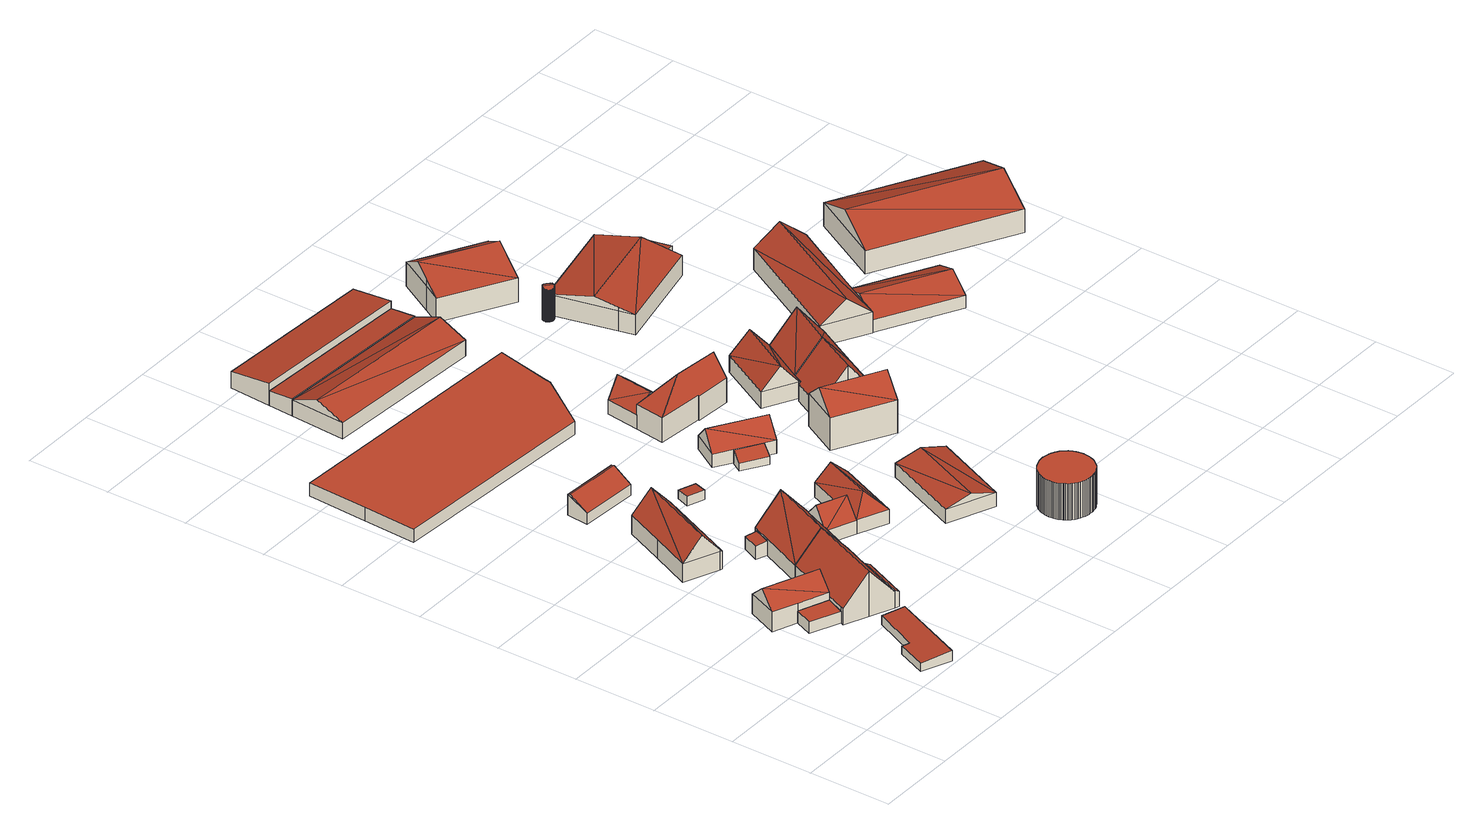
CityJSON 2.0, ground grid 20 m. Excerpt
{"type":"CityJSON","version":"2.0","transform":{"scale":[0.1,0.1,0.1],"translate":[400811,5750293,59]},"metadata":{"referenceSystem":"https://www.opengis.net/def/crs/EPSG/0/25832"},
"CityObjects":{
"building1":{"type":"Building","attributes":{"Gemeindeschluessel":"05515000","Geometrietyp2DReferenz":"3000","function":"31001_2700","roofType":"2100","measuredHeight":2.6},"geometry":[{"type":"Solid","lod":"2","boundaries":[[[[0,1,2,3]],[[4,5,1,0]],[[6,7,5,4]],[[8,9,7,6]],[[10,11,9,8]],[[3,2,11,10]],[[8,6,4,0,3,10]],[[1,5,7,9,11,2]]]],"semantics":{"surfaces":[{"type":"WallSurface"},{"type":"RoofSurface"},{"type":"GroundSurface"}],"values":[[0,0,0,0,0,0,1,2]]}}]},
"building2":{"type":"Building","attributes":{"Gemeindeschluessel":"05515000","Geometrietyp2DReferenz":"3000","function":"31001_1000"},"address":[{"country":"Germany","locality":"Münster","thoroughfareNumber":"111","thoroughfareName":"Am Kattwinkel"}],"children":["building2-1","building2-2","building2-3","building2-4"]},
"building2-1":{"type":"BuildingPart","attributes":{"roofType":"2100","measuredHeight":4.43},"parents":["building2"],"geometry":[{"type":"Solid","lod":"2","boundaries":[[[[12,13,14,15,16]],[[17,18,13,12]],[[19,20,21,18,17]],[[17,12,16,19]],[[13,18,21,14]],[[20,19,16,15]],[[14,21,20,15]]]],"semantics":{"surfaces":[{"type":"WallSurface"},{"type":"RoofSurface"},{"type":"GroundSurface"},{"type":"ClosureSurface"}],"values":[[0,0,0,1,2,0,3]]}}]},
"building2-2":{"type":"BuildingPart","attributes":{"roofType":"2100","measuredHeight":3.04},"parents":["building2"],"geometry":[{"type":"Solid","lod":"2","boundaries":[[[[22,23,24,25]],[[25,24,26,27]],[[28,22,25,27]],[[23,29,26,24]],[[23,22,28,29]],[[26,29,28,27]]]],"semantics":{"surfaces":[{"type":"WallSurface"},{"type":"RoofSurface"},{"type":"GroundSurface"},{"type":"ClosureSurface"}],"values":[[0,0,1,2,3,3]]}}]},
"building2-3":{"type":"BuildingPart","attributes":{"roofType":"3100","measuredHeight":11.22},"parents":["building2"],"geometry":[{"type":"Solid","lod":"2","boundaries":[[[[30,31,32,33]],[[34,35,31,30]],[[36,37,35,34]],[[38,39,37,36]],[[15,14,39,38]],[[40,41,21,20]],[[42,43,41,40]],[[44,27,26,43,42]],[[20,15,38,36,40]],[[34,30,33,45,44,42,40,36]],[[32,31,35,37,39,14,21,41,43,26,29]],[[32,29,28,45,33]],[[14,15,20,21]],[[28,27,44,45]],[[29,26,27,28]]]],"semantics":{"surfaces":[{"type":"WallSurface"},{"type":"RoofSurface"},{"type":"GroundSurface"},{"type":"ClosureSurface"}],"values":[[0,0,0,0,0,0,0,0,1,1,2,3,3,0,3]]}}]},
"building2-4":{"type":"BuildingPart","attributes":{"roofType":"3100","measuredHeight":8.63},"parents":["building2"],"geometry":[{"type":"Solid","lod":"2","boundaries":[[[[46,33,32,31,47]],[[48,49,23,22,50]],[[51,52,49,48]],[[47,31,52,51]],[[46,47,51,53]],[[54,53,51]],[[53,54,55]],[[54,48,50,55]],[[53,55,46]],[[51,48,54]],[[32,29,23,49,52,31]],[[33,46,55,45]],[[28,29,32,33,45]],[[28,45,55,50,22]],[[23,29,28,22]]]],"semantics":{"surfaces":[{"type":"WallSurface"},{"type":"RoofSurface"},{"type":"GroundSurface"},{"type":"ClosureSurface"}],"values":[[0,0,0,0,1,1,1,1,0,0,2,0,3,0,3]]}}]},
"building3":{"type":"Building","attributes":{"Gemeindeschluessel":"05515000","Geometrietyp2DReferenz":"3000","function":"31001_2700","roofType":"3100","measuredHeight":9.95},"geometry":[{"type":"Solid","lod":"2","boundaries":[[[[56,57,58,59]],[[60,61,57,56]],[[62,63,61,60]],[[64,65,63,62]],[[66,67,65,64]],[[59,58,67,66]],[[68,56,59,66]],[[69,68,66]],[[68,69,60]],[[70,62,60,69]],[[70,64,62]],[[70,69,66,64]],[[68,60,56]],[[57,61,63,65,67,58]]]],"semantics":{"surfaces":[{"type":"WallSurface"},{"type":"RoofSurface"},{"type":"GroundSurface"}],"values":[[0,0,0,0,0,0,1,1,1,1,0,0,0,2]]}}]},
"building4":{"type":"Building","attributes":{"Gemeindeschluessel":"05515000","Geometrietyp2DReferenz":"3000","function":"51009_1610","roofType":"3100","measuredHeight":5.45},"geometry":[{"type":"Solid","lod":"2","boundaries":[[[[71,72,73,74]],[[75,76,72,71]],[[77,78,76,75]],[[74,73,78,77]],[[71,79,75]],[[77,80,74]],[[74,80,79,71]],[[75,79,80,77]],[[72,76,78,73]]]],"semantics":{"surfaces":[{"type":"WallSurface"},{"type":"RoofSurface"},{"type":"GroundSurface"}],"values":[[0,0,0,0,0,0,1,1,2]]}}]},
"building5":{"type":"Building","attributes":{"Gemeindeschluessel":"05515000","Geometrietyp2DReferenz":"3000","function":"31001_2700"},"children":["building5-1","building5-2","building5-3","building5-4"]},
"building5-1":{"type":"BuildingPart","attributes":{"roofType":"3100","measuredHeight":7.71},"parents":["building5"],"geometry":[{"type":"Solid","lod":"2","boundaries":[[[[81,82,83,84]],[[85,86,87,88]],[[89,90,91,81]],[[81,84,92,89]],[[90,89,93,85]],[[85,88,94,90]],[[82,87,86,83]],[[82,81,88,87]],[[86,85,84,83]],[[90,94,91]],[[91,94,88,81]],[[92,93,89]],[[92,84,85,93]]]],"semantics":{"surfaces":[{"type":"WallSurface"},{"type":"RoofSurface"},{"type":"GroundSurface"},{"type":"ClosureSurface"}],"values":[[0,0,1,1,1,1,2,3,3,0,3,0,3]]}}]},
"building5-2":{"type":"BuildingPart","attributes":{"roofType":"2100","measuredHeight":3.59},"parents":["building5"],"geometry":[{"type":"Solid","lod":"2","boundaries":[[[[95,96,97,98]],[[99,100,96,95]],[[101,102,100,99]],[[99,95,98,101]],[[96,100,102,97]],[[102,101,98,97]]]],"semantics":{"surfaces":[{"type":"WallSurface"},{"type":"RoofSurface"},{"type":"GroundSurface"},{"type":"ClosureSurface"}],"values":[[0,0,0,1,2,3]]}}]},
"building5-3":{"type":"BuildingPart","attributes":{"roofType":"5000","measuredHeight":7.25},"parents":["building5"],"geometry":[{"type":"Solid","lod":"2","boundaries":[[[[103,88,87,104,105]],[[106,107,82,81,108]],[[109,110,107,106]],[[105,104,110,109]],[[105,111,103]],[[105,109,112]],[[112,111,105]],[[111,112,106]],[[106,108,91,94,103,111]],[[112,109,106]],[[87,82,107,110,104]],[[91,108,81]],[[103,94,88]],[[82,87,88,81]],[[88,94,91,81]]]],"semantics":{"surfaces":[{"type":"WallSurface"},{"type":"RoofSurface"},{"type":"GroundSurface"},{"type":"ClosureSurface"}],"values":[[0,0,0,0,1,1,1,1,1,0,2,0,0,3,3]]}}]},
"building5-4":{"type":"BuildingPart","attributes":{"roofType":"3100","measuredHeight":11.37},"parents":["building5"],"geometry":[{"type":"Solid","lod":"2","boundaries":[[[[113,114,102,101,115]],[[116,84,83,114,113]],[[117,118,86,85,119]],[[120,121,118,117]],[[122,123,121,120]],[[124,98,97,123,122]],[[125,113,115,124,122]],[[122,36,125]],[[116,125,36]],[[36,120,117,119,93,92,116]],[[125,116,113]],[[36,122,120]],[[102,114,83,86,118,121,123,97]],[[98,124,115,101]],[[102,97,98,101]],[[93,119,85]],[[116,92,84]],[[86,83,84,85]],[[84,92,93,85]]]],"semantics":{"surfaces":[{"type":"WallSurface"},{"type":"RoofSurface"},{"type":"GroundSurface"},{"type":"ClosureSurface"}],"values":[[0,0,0,0,0,0,1,1,1,1,0,0,2,0,3,0,0,3,3]]}}]},
"building6":{"type":"Building","attributes":{"Gemeindeschluessel":"05515000","Geometrietyp2DReferenz":"3000","function":"51003_1201","roofType":"1000","measuredHeight":3.37},"geometry":[{"type":"Solid","lod":"2","boundaries":[[[[126,127,128,129]],[[130,131,127,126]],[[132,133,131,130]],[[134,135,133,132]],[[136,137,135,134]],[[138,139,137,136]],[[129,128,139,138]],[[136,134,132,130,126,129,138]],[[127,131,133,135,137,139,128]]]],"semantics":{"surfaces":[{"type":"WallSurface"},{"type":"RoofSurface"},{"type":"GroundSurface"}],"values":[[0,0,0,0,0,0,0,1,2]]}}]},
"building7":{"type":"Building","attributes":{"Gemeindeschluessel":"05515000","Geometrietyp2DReferenz":"3000","function":"51009_1610","roofType":"2100","measuredHeight":2.35},"geometry":[{"type":"Solid","lod":"2","boundaries":[[[[140,141,142,143]],[[144,145,141,140]],[[146,147,145,144]],[[143,142,147,146]],[[144,140,143,146]],[[141,145,147,142]]]],"semantics":{"surfaces":[{"type":"WallSurface"},{"type":"RoofSurface"},{"type":"GroundSurface"}],"values":[[0,0,0,0,1,2]]}}]},
"building8":{"type":"Building","attributes":{"Gemeindeschluessel":"05515000","Geometrietyp2DReferenz":"3000","function":"31001_2700","roofType":"2100","measuredHeight":3.38},"geometry":[{"type":"Solid","lod":"2","boundaries":[[[[148,149,150,151]],[[152,153,149,148]],[[154,155,153,152]],[[151,150,155,154]],[[152,148,151,154]],[[149,153,155,150]]]],"semantics":{"surfaces":[{"type":"WallSurface"},{"type":"RoofSurface"},{"type":"GroundSurface"}],"values":[[0,0,0,0,1,2]]}}]},
"building9":{"type":"Building","attributes":{"Gemeindeschluessel":"05515000","Geometrietyp2DReferenz":"3000","function":"31001_2700","roofType":"3100","measuredHeight":6.89},"geometry":[{"type":"Solid","lod":"2","boundaries":[[[[156,157,158,159]],[[160,161,157,156]],[[162,163,161,160]],[[159,158,163,162]],[[156,164,160]],[[162,165,159]],[[164,156,159]],[[159,165,164]],[[160,164,165]],[[165,162,160]],[[157,161,163,158]]]],"semantics":{"surfaces":[{"type":"WallSurface"},{"type":"RoofSurface"},{"type":"GroundSurface"}],"values":[[0,0,0,0,0,0,1,1,1,1,2]]}}]},
"building10":{"type":"Building","attributes":{"Gemeindeschluessel":"05515000","Geometrietyp2DReferenz":"3000","function":"31001_2700","roofType":"3100","measuredHeight":7.34},"geometry":[{"type":"Solid","lod":"2","boundaries":[[[[166,167,168,169]],[[151,170,167,166]],[[154,171,170,151]],[[172,173,171,154]],[[174,175,173,172]],[[169,168,175,174]],[[176,169,174]],[[174,177,176]],[[166,176,177]],[[177,172,154,151,166]],[[176,166,169]],[[174,172,177]],[[167,170,171,173,175,168]]]],"semantics":{"surfaces":[{"type":"WallSurface"},{"type":"RoofSurface"},{"type":"GroundSurface"}],"values":[[0,0,0,0,0,0,1,1,1,1,0,0,2]]}}]},
"building11":{"type":"Building","attributes":{"Gemeindeschluessel":"05515000","Geometrietyp2DReferenz":"3000","function":"31001_2700","roofType":"3100","measuredHeight":5.36},"geometry":[{"type":"Solid","lod":"2","boundaries":[[[[178,179,180,181]],[[182,183,179,178]],[[184,185,183,182]],[[181,180,185,184]],[[178,186,182]],[[184,187,181]],[[187,186,178]],[[178,181,187]],[[184,182,186]],[[186,187,184]],[[179,183,185,180]]]],"semantics":{"surfaces":[{"type":"WallSurface"},{"type":"RoofSurface"},{"type":"GroundSurface"}],"values":[[0,0,0,0,0,0,1,1,1,1,2]]}}]},
"building12":{"type":"Building","attributes":{"Gemeindeschluessel":"05515000","Geometrietyp2DReferenz":"3000","function":"51009_1610","roofType":"2100","measuredHeight":4.25},"geometry":[{"type":"Solid","lod":"2","boundaries":[[[[188,189,158,190]],[[191,192,189,188]],[[193,157,192,191]],[[190,158,157,193]],[[191,188,190,193]],[[189,192,157,158]]]],"semantics":{"surfaces":[{"type":"WallSurface"},{"type":"RoofSurface"},{"type":"GroundSurface"}],"values":[[0,0,0,0,1,2]]}}]},
"building13":{"type":"Building","attributes":{"Gemeindeschluessel":"05515000","Geometrietyp2DReferenz":"3000","function":"31001_2700","roofType":"2100","measuredHeight":5.45},"geometry":[{"type":"Solid","lod":"2","boundaries":[[[[194,195,189,196]],[[197,198,195,194]],[[199,192,198,197]],[[196,189,192,199]],[[197,194,196,199]],[[195,198,192,189]]]],"semantics":{"surfaces":[{"type":"WallSurface"},{"type":"RoofSurface"},{"type":"GroundSurface"}],"values":[[0,0,0,0,1,2]]}}]},
"building14":{"type":"Building","attributes":{"Gemeindeschluessel":"05515000","Geometrietyp2DReferenz":"3000","function":"51003_1201","roofType":"1000","measuredHeight":9},"geometry":[{"type":"Solid","lod":"2","boundaries":[[[[200,201,202,203]],[[204,205,201,200]],[[206,207,205,204]],[[208,209,207,206]],[[210,211,209,208]],[[212,213,211,210]],[[214,215,213,212]],[[216,217,215,214]],[[218,219,217,216]],[[220,221,219,218]],[[222,223,221,220]],[[224,225,223,222]],[[226,227,225,224]],[[228,229,227,226]],[[230,231,229,228]],[[232,233,231,230]],[[234,235,233,232]],[[236,237,235,234]],[[238,239,237,236]],[[240,241,239,238]],[[242,243,241,240]],[[244,245,243,242]],[[246,247,245,244]],[[248,249,247,246]],[[250,251,249,248]],[[252,253,251,250]],[[254,255,253,252]],[[256,257,255,254]],[[258,259,257,256]],[[260,261,259,258]],[[262,263,261,260]],[[264,265,263,262]],[[266,267,265,264]],[[268,269,267,266]],[[270,271,269,268]],[[272,273,271,270]],[[274,275,273,272]],[[276,277,275,274]],[[278,279,277,276]],[[280,281,279,278]],[[282,283,281,280]],[[284,285,283,282]],[[286,287,285,284]],[[288,289,287,286]],[[290,291,289,288]],[[292,293,291,290]],[[294,295,293,292]],[[296,297,295,294]],[[298,299,297,296]],[[300,301,299,298]],[[302,303,301,300]],[[304,305,303,302]],[[306,307,305,304]],[[308,309,307,306]],[[310,311,309,308]],[[312,313,311,310]],[[314,315,313,312]],[[316,317,315,314]],[[318,319,317,316]],[[320,321,319,318]],[[322,323,321,320]],[[324,325,323,322]],[[326,327,325,324]],[[328,329,327,326]],[[330,331,329,328]],[[332,333,331,330]],[[334,335,333,332]],[[336,337,335,334]],[[338,339,337,336]],[[340,341,339,338]],[[342,343,341,340]],[[344,345,343,342]],[[346,347,345,344]],[[348,349,347,346]],[[350,351,349,348]],[[352,353,351,350]],[[354,355,353,352]],[[356,357,355,354]],[[358,359,357,356]],[[203,202,359,358]],[[356,354,352,350,348,346,344,342,340,338,336,334,332,330,328,326,324,322,320,318,316,314,312,310,308,306,304,302,300,298,296,294,292,290,288,286,284,282,280,278,276,274,272,270,268,266,264,262,260,258,256,254,252,250,248,246,244,242,240,238,236,234,232,230,228,226,224,222,220,218,216,214,212,210,208,206,204,200,203,358]],[[201,205,207,209,211,213,215,217,219,221,223,225,227,229,231,233,235,237,239,241,243,245,247,249,251,253,255,257,259,261,263,265,267,269,271,273,275,277,279,281,283,285,287,289,291,293,295,297,299,301,303,305,307,309,311,313,315,317,319,321,323,325,327,329,331,333,335,337,339,341,343,345,347,349,351,353,355,357,359,202]]]],"semantics":{"surfaces":[{"type":"WallSurface"},{"type":"RoofSurface"},{"type":"GroundSurface"}],"values":[[0,0,0,0,0,0,0,0,0,0,0,0,0,0,0,0,0,0,0,0,0,0,0,0,0,0,0,0,0,0,0,0,0,0,0,0,0,0,0,0,0,0,0,0,0,0,0,0,0,0,0,0,0,0,0,0,0,0,0,0,0,0,0,0,0,0,0,0,0,0,0,0,0,0,0,0,0,0,0,0,1,2]]}}]},
"building15":{"type":"Building","attributes":{"Gemeindeschluessel":"05515000","Geometrietyp2DReferenz":"3000","function":"31001_2700"},"children":["building15-1","building15-2"]},
"building15-1":{"type":"BuildingPart","attributes":{"roofType":"3100","measuredHeight":7.21},"parents":["building15"],"geometry":[{"type":"Solid","lod":"2","boundaries":[[[[360,361,362,363]],[[364,365,361,360]],[[366,367,365,364]],[[360,368,364]],[[369,368,360]],[[360,363,370,369]],[[366,364,368]],[[368,369,371,366]],[[361,365,367,362]],[[367,366,363,362]],[[370,371,369]],[[370,363,366,371]]]],"semantics":{"surfaces":[{"type":"WallSurface"},{"type":"RoofSurface"},{"type":"GroundSurface"},{"type":"ClosureSurface"}],"values":[[0,0,0,0,1,1,1,1,2,3,0,3]]}}]},
"building15-2":{"type":"BuildingPart","attributes":{"roofType":"5000","measuredHeight":11.03},"parents":["building15"],"geometry":[{"type":"Solid","lod":"2","boundaries":[[[[372,373,374,375]],[[376,377,373,372]],[[378,379,377,376]],[[380,381,379,378]],[[382,363,362,381,380]],[[383,384,367,366,385]],[[375,374,384,383]],[[380,386,382]],[[378,376,372,375,386,380]],[[383,385,371,370,382,386,375]],[[373,377,379,381,362,367,384,374]],[[371,385,366]],[[382,370,363]],[[367,362,363,366]],[[363,370,371,366]]]],"semantics":{"surfaces":[{"type":"WallSurface"},{"type":"RoofSurface"},{"type":"GroundSurface"},{"type":"ClosureSurface"}],"values":[[0,0,0,0,0,0,0,1,1,1,2,0,0,3,3]]}}]},
"building16":{"type":"Building","attributes":{"Gemeindeschluessel":"05515000","Geometrietyp2DReferenz":"3000","function":"31001_1000"},"address":[{"country":"Germany","locality":"Münster","thoroughfareNumber":"133","thoroughfareName":"Am Kattwinkel"}],"children":["building16-1","building16-2"]},
"building16-1":{"type":"BuildingPart","attributes":{"roofType":"3100","measuredHeight":12.41},"parents":["building16"],"geometry":[{"type":"Solid","lod":"2","boundaries":[[[[387,388,389,390]],[[391,392,388,387]],[[393,394,392,391]],[[395,396,394,393]],[[397,398,399,400]],[[390,389,398,397]],[[401,395,393,391,402]],[[387,390,397,400,403,402,391]],[[388,392,394,396,404,399,398,389]],[[401,402,405]],[[396,395,401,405,404]],[[405,402,403]],[[405,403,400,399,404]]]],"semantics":{"surfaces":[{"type":"WallSurface"},{"type":"RoofSurface"},{"type":"GroundSurface"},{"type":"ClosureSurface"}],"values":[[0,0,0,0,0,0,1,1,2,0,3,0,3]]}}]},
"building16-2":{"type":"BuildingPart","attributes":{"roofType":"3100","measuredHeight":12.71},"parents":["building16"],"geometry":[{"type":"Solid","lod":"2","boundaries":[[[[406,407,408,409]],[[410,399,407,406]],[[400,399,410]],[[411,412,396,395,413]],[[409,408,412,411]],[[414,415,411]],[[409,411,415]],[[401,405,403,410,406,414,413]],[[415,414,406]],[[414,411,413]],[[415,406,409]],[[407,399,404,396,412,408]],[[410,403,400]],[[401,413,395]],[[404,405,401,395,396]],[[399,400,403,405,404]]]],"semantics":{"surfaces":[{"type":"WallSurface"},{"type":"RoofSurface"},{"type":"GroundSurface"},{"type":"ClosureSurface"}],"values":[[0,0,0,0,0,1,1,1,1,0,0,2,0,0,3,3]]}}]},
"building17":{"type":"Building","attributes":{"Gemeindeschluessel":"05515000","Geometrietyp2DReferenz":"3000","function":"31001_2700","roofType":"5000","measuredHeight":9.24},"geometry":[{"type":"Solid","lod":"2","boundaries":[[[[416,417,418,419]],[[387,420,417,416]],[[421,422,420,387]],[[423,424,422,421]],[[425,426,424,423]],[[419,418,426,425]],[[427,428,416]],[[428,429,421,387,416]],[[419,428,427]],[[419,425,428]],[[429,428,425,423]],[[429,423,421]],[[427,416,419]],[[417,420,422,424,426,418]]]],"semantics":{"surfaces":[{"type":"WallSurface"},{"type":"RoofSurface"},{"type":"GroundSurface"}],"values":[[0,0,0,0,0,0,1,1,1,1,0,0,0,2]]}}]},
"building18":{"type":"Building","attributes":{"Gemeindeschluessel":"05515000","Geometrietyp2DReferenz":"3000","function":"51003_1201","roofType":"5000","measuredHeight":8.3},"geometry":[{"type":"Solid","lod":"2","boundaries":[[[[430,431,432,433]],[[434,435,431,430]],[[436,437,435,434]],[[438,439,437,436]],[[440,441,439,438]],[[442,443,441,440]],[[444,445,443,442]],[[446,447,445,444]],[[448,449,447,446]],[[450,451,449,448]],[[452,453,451,450]],[[454,455,453,452]],[[456,457,455,454]],[[458,459,457,456]],[[460,461,459,458]],[[462,463,461,460]],[[464,465,463,462]],[[466,467,465,464]],[[468,469,467,466]],[[470,471,469,468]],[[472,473,471,470]],[[474,475,473,472]],[[476,477,475,474]],[[478,479,477,476]],[[480,481,479,478]],[[482,483,481,480]],[[484,485,483,482]],[[486,487,485,484]],[[488,489,487,486]],[[490,491,489,488]],[[492,493,491,490]],[[494,495,493,492]],[[496,497,495,494]],[[498,499,497,496]],[[500,501,499,498]],[[502,503,501,500]],[[504,505,503,502]],[[506,507,505,504]],[[508,509,507,506]],[[510,511,509,508]],[[512,513,511,510]],[[514,515,513,512]],[[516,517,515,514]],[[518,519,517,516]],[[433,432,519,518]],[[512,510,508,506,504,502,500,498,496,494,492,490,488,486,484,482,480,478,476,474,472,470,468,514]],[[466,464,462,460,458,456,454,452,450,448,446,444,442,440,438,436,434,430,433,518,516,514,468]],[[431,435,437,439,441,443,445,447,449,451,453,455,457,459,461,463,465,467,469,471,473,475,477,479,481,483,485,487,489,491,493,495,497,499,501,503,505,507,509,511,513,515,517,519,432]]]],"semantics":{"surfaces":[{"type":"WallSurface"},{"type":"RoofSurface"},{"type":"GroundSurface"}],"values":[[0,0,0,0,0,0,0,0,0,0,0,0,0,0,0,0,0,0,0,0,0,0,0,0,0,0,0,0,0,0,0,0,0,0,0,0,0,0,0,0,0,0,0,0,0,1,1,2]]}}]},
"building19":{"type":"Building","attributes":{"Gemeindeschluessel":"05515000","Geometrietyp2DReferenz":"3000","function":"31001_2700","roofType":"3100","measuredHeight":12.01},"geometry":[{"type":"Solid","lod":"2","boundaries":[[[[520,521,522,523]],[[524,525,521,520]],[[393,526,525,524]],[[523,522,526,393]],[[520,527,524]],[[393,391,523]],[[527,520,523]],[[523,391,527]],[[524,527,391]],[[391,393,524]],[[521,525,526,522]]]],"semantics":{"surfaces":[{"type":"WallSurface"},{"type":"RoofSurface"},{"type":"GroundSurface"}],"values":[[0,0,0,0,0,0,1,1,1,1,2]]}}]},
"building20":{"type":"Building","attributes":{"Gemeindeschluessel":"05515000","Geometrietyp2DReferenz":"3000","function":"31001_2700","roofType":"3100","measuredHeight":9.51},"geometry":[{"type":"Solid","lod":"2","boundaries":[[[[528,529,530,531]],[[532,533,529,528]],[[534,535,533,532]],[[536,537,535,534]],[[538,539,537,536]],[[531,530,539,538]],[[531,538,540]],[[541,542,540,538]],[[543,542,541,544,532]],[[545,534,532,544]],[[545,536,534]],[[545,544,541,538,536]],[[543,532,528]],[[540,542,543,528,531]],[[529,533,535,537,539,530]]]],"semantics":{"surfaces":[{"type":"WallSurface"},{"type":"RoofSurface"},{"type":"GroundSurface"}],"values":[[0,0,0,0,0,0,1,1,1,1,0,0,0,0,2]]}}]},
"building21":{"type":"Building","attributes":{"Gemeindeschluessel":"05515000","Geometrietyp2DReferenz":"3000","function":"31001_2700","roofType":"3100","measuredHeight":7.04},"geometry":[{"type":"Solid","lod":"2","boundaries":[[[[546,547,548,549]],[[550,551,547,546]],[[552,553,551,550]],[[554,555,553,552]],[[556,557,555,554]],[[558,559,557,556]],[[560,561,559,558]],[[549,548,561,560]],[[562,563,564,549]],[[549,560,562]],[[556,554,565,566,563]],[[563,562,567,556]],[[567,558,556]],[[567,562,560,558]],[[564,563,566,550,546]],[[566,565,552,550]],[[565,554,552]],[[564,546,549]],[[547,551,553,555,557,559,561,548]]]],"semantics":{"surfaces":[{"type":"WallSurface"},{"type":"RoofSurface"},{"type":"GroundSurface"}],"values":[[0,0,0,0,0,0,0,0,1,1,1,1,0,0,0,0,0,0,2]]}}]},
"building22":{"type":"Building","attributes":{"Gemeindeschluessel":"05515000","Geometrietyp2DReferenz":"3000","function":"31001_2700","roofType":"3100","measuredHeight":10.21},"geometry":[{"type":"Solid","lod":"2","boundaries":[[[[568,569,570,571]],[[572,573,569,568]],[[574,575,573,572]],[[576,577,575,574]],[[571,570,577,576]],[[578,571,579]],[[576,579,571]],[[574,572,568,578]],[[579,574,578]],[[578,568,571]],[[579,576,574]],[[569,573,575,577,570]]]],"semantics":{"surfaces":[{"type":"WallSurface"},{"type":"RoofSurface"},{"type":"GroundSurface"}],"values":[[0,0,0,0,0,1,1,1,1,0,0,2]]}}]},
"building23":{"type":"Building","attributes":{"Gemeindeschluessel":"05515000","Geometrietyp2DReferenz":"3000","function":"31001_2500","roofType":"1000","measuredHeight":2.5},"geometry":[{"type":"Solid","lod":"2","boundaries":[[[[580,581,582,583]],[[584,585,581,580]],[[586,587,585,584]],[[583,582,587,586]],[[584,580,583,586]],[[581,585,587,582]]]],"semantics":{"surfaces":[{"type":"WallSurface"},{"type":"RoofSurface"},{"type":"GroundSurface"}],"values":[[0,0,0,0,1,2]]}}]},
"building24":{"type":"Building","attributes":{"Gemeindeschluessel":"05515000","Geometrietyp2DReferenz":"3000","function":"31001_2700","roofType":"2100","measuredHeight":4.25},"geometry":[{"type":"Solid","lod":"2","boundaries":[[[[588,589,547,590]],[[591,592,589,588]],[[593,551,592,591]],[[590,547,551,593]],[[591,588,590,593]],[[589,592,551,547]]]],"semantics":{"surfaces":[{"type":"WallSurface"},{"type":"RoofSurface"},{"type":"GroundSurface"}],"values":[[0,0,0,0,1,2]]}}]},
"building25":{"type":"Building","attributes":{"Gemeindeschluessel":"05515000","Geometrietyp2DReferenz":"3000","function":"31001_2700","roofType":"3100","measuredHeight":6.06},"geometry":[{"type":"Solid","lod":"2","boundaries":[[[[594,595,596,597]],[[598,599,595,594]],[[600,601,599,598]],[[597,596,601,600]],[[594,602,598]],[[600,603,597]],[[602,594,597]],[[597,603,602]],[[598,602,603]],[[603,600,598]],[[595,599,601,596]]]],"semantics":{"surfaces":[{"type":"WallSurface"},{"type":"RoofSurface"},{"type":"GroundSurface"}],"values":[[0,0,0,0,0,0,1,1,1,1,2]]}}]},
"building26":{"type":"Building","attributes":{"Gemeindeschluessel":"05515000","Geometrietyp2DReferenz":"3000","function":"31001_2700","roofType":"3100","measuredHeight":9.97},"geometry":[{"type":"Solid","lod":"2","boundaries":[[[[604,605,606,607]],[[608,609,605,604]],[[610,611,609,608]],[[607,606,611,610]],[[604,612,608]],[[610,613,607]],[[607,613,612]],[[612,604,607]],[[613,610,608]],[[608,612,613]],[[605,609,611,606]]]],"semantics":{"surfaces":[{"type":"WallSurface"},{"type":"RoofSurface"},{"type":"GroundSurface"}],"values":[[0,0,0,0,0,0,1,1,1,1,2]]}}]}
},
"vertices":[
[273,108,28],[273,108,8],[243,38,8],[243,38,28],[291,100,29],[291,100,8],[339,207,30],[339,207,8],[390,185,34],[390,185,8],[313,8,34],[313,8,8],
[460,324,47],[460,324,9],[450,328,9],[450,328,49],[450,328,53],[413,216,47],[413,216,9],[404,220,53],[404,220,49],[404,220,9],
[240,350,39],[240,350,9],[222,308,9],[222,308,37],[293,278,9],[293,278,37],[311,321,39],[311,321,9],
[341,393,48],[341,393,9],[342,393,9],[342,393,49],[365,447,49],[365,447,9],[422,422,121],[422,422,9],[480,396,49],[480,396,9],[346,244,121],[346,244,9],[289,269,49],[289,269,9],[293,278,49],[311,321,49],
[342,393,58],[341,393,58],[182,374,58],[182,374,9],[240,350,58],[213,447,58],[213,447,9],[326,357,95],[197,410,95],[311,321,58],
[305,823,58],[305,823,12],[263,727,12],[263,727,58],[392,786,58],[392,786,12],[308,593,58],[308,593,12],[304,595,58],[304,595,12],[220,631,58],[220,631,12],[348,804,112],[264,612,112],[304,595,63],
[423,960,67],[423,960,15],[281,969,15],[281,969,67],[418,907,42],[418,907,15],[276,916,42],[276,916,15],[422,952,70],[280,962,70],
[613,519,41],[613,519,7],[545,548,7],[545,548,41],[515,478,41],[515,478,7],[584,449,7],[584,449,41],[530,513,84],[598,484,84],[612,519,42],[542,542,48],[517,485,48],[584,450,42],
[385,563,39],[385,563,7],[410,552,7],[410,552,43],[403,603,39],[403,603,7],[428,592,43],[428,592,7],
[584,449,42],[656,418,7],[656,418,42],[647,602,42],[647,602,7],[613,519,42],[721,571,42],[721,571,7],[634,468,80],[684,587,80],
[431,597,48],[431,597,7],[428,592,48],[545,548,48],[489,419,48],[489,419,7],[515,478,48],[480,396,48],[480,396,7],[365,447,48],[365,447,7],[410,552,48],[488,573,121],
[13,1294,51],[13,1294,18],[6,1165,18],[6,1165,51],[21,1442,51],[21,1442,18],[652,1407,51],[652,1407,18],[622,1273,51],[622,1273,18],[620,1260,51],[620,1260,18],[531,1132,51],[531,1132,18],
[468,821,35],[468,821,14],[456,790,14],[456,790,37],[508,806,35],[508,806,14],[497,775,37],[497,775,14],
[685,744,31],[685,744,12],[702,771,12],[702,771,46],[628,781,31],[628,781,12],[644,807,46],[644,807,12],
[644,1624,59],[644,1624,19],[242,1647,19],[242,1647,59],[636,1488,59],[636,1488,19],[234,1511,59],[234,1511,19],[640,1556,88],[238,1579,88],
[725,756,46],[725,756,13],[766,821,13],[766,821,46],[702,771,13],[644,807,13],[604,833,46],[604,833,13],[644,898,46],[644,898,13],[745,789,87],[624,865,87],
[804,509,43],[804,509,8],[724,322,8],[724,322,43],[917,461,43],[917,461,8],[837,274,43],[837,274,8],[860,485,61],[781,298,61],
[247,1709,55],[247,1709,19],[242,1647,61],[646,1686,55],[646,1686,19],[644,1624,61],
[253,1811,60],[253,1811,19],[247,1709,74],[653,1788,60],[653,1788,19],[646,1686,74],
[993,149,98],[993,149,8],[993,155,8],[993,155,98],[991,144,98],[991,144,8],[989,139,98],[989,139,8],[987,134,98],[987,134,8],[984,129,98],[984,129,8],[980,124,98],[980,124,8],[976,119,98],[976,119,8],[972,115,98],[972,115,8],[967,111,98],[967,111,8],[961,108,98],[961,108,8],[956,105,98],[956,105,8],[950,103,98],[950,103,8],[944,102,98],[944,102,8],[938,101,98],[938,101,8],[932,101,98],[932,101,8],[926,101,98],[926,101,8],[920,102,98],[920,102,8],[915,103,98],[915,103,8],[910,105,98],[910,105,8],[905,107,98],[905,107,8],[901,109,98],[901,109,8],[897,111,98],[897,111,8],[894,114,98],[894,114,8],[890,117,98],[890,117,8],[888,119,98],[888,119,8],[885,122,98],[885,122,8],[883,125,98],[883,125,8],[881,128,98],[881,128,8],[879,131,98],[879,131,8],[878,132,98],[878,132,8],[878,133,98],[878,133,8],[876,136,98],[876,136,8],[875,139,98],[875,139,8],[873,142,98],[873,142,8],[872,146,98],[872,146,8],[871,150,98],[871,150,8],[871,154,98],[871,154,8],[870,158,98],[870,158,8],[870,163,98],[870,163,8],[870,168,98],[870,168,8],[871,173,98],[871,173,8],[872,178,98],[872,178,8],[873,183,98],[873,183,8],[875,188,98],[875,188,8],[878,194,98],[878,194,8],[881,199,98],[881,199,8],[885,203,98],[885,203,8],[889,208,98],[889,208,8],[894,212,98],[894,212,8],[899,216,98],[899,216,8],[905,219,98],[905,219,8],[911,221,98],[911,221,8],[916,223,98],[916,223,8],[922,224,98],[922,224,8],[928,225,98],[928,225,8],[934,225,98],[934,225,8],[940,224,98],[940,224,8],[946,223,98],[946,223,8],[951,222,98],[951,222,8],[956,220,98],[956,220,8],[960,218,98],[960,218,8],[964,216,98],[964,216,8],[968,213,98],[968,213,8],[972,211,98],[972,211,8],[975,208,98],[975,208,8],[977,205,98],[977,205,8],[980,202,98],[980,202,8],[982,199,98],[982,199,8],[984,197,98],[984,197,8],[986,194,98],[986,194,8],[987,191,98],[987,191,8],[989,188,98],[989,188,8],[990,185,98],[990,185,8],[991,181,98],[991,181,8],[992,177,98],[992,177,8],[993,173,98],[993,173,8],[994,169,98],[994,169,8],[994,164,98],[994,164,8],[994,160,98],[994,160,8],
[636,1123,51],[636,1123,16],[625,1042,16],[625,1042,51],[723,1140,51],[723,1140,16],[711,1033,51],[711,1033,16],[680,1131,88],[668,1037,88],[655,1039,77],[680,1036,77],
[815,949,77],[815,949,16],[819,985,16],[819,985,126],[728,956,75],[728,956,16],[728,958,77],[728,958,16],[615,969,77],[615,969,16],[625,1042,77],[823,1022,77],[823,1022,16],[711,1033,77],[708,997,126],
[931,858,57],[931,858,10],[919,835,10],[919,835,56],[987,828,134],[987,828,10],[1043,798,56],[1043,798,10],[989,691,54],[989,691,10],[916,837,52],[916,837,10],[871,754,10],[871,754,51],[962,705,91],[931,722,134],[900,739,91],[931,722,10],[931,722,91],
[851,765,91],[851,765,10],[803,675,10],[803,675,91],[871,754,91],[939,601,91],[939,601,10],[989,691,91],[964,646,137],[827,720,137],
[992,968,57],[992,968,16],[912,1012,16],[912,1012,57],[931,858,16],[919,835,57],[919,835,16],[916,837,57],[916,837,16],[840,878,57],[840,878,16],[953,990,108],[880,857,108],[916,837,60],
[858,1421,100],[858,1421,18],[859,1421,18],[859,1421,100],[856,1420,99],[856,1420,18],[854,1419,99],[854,1419,18],[852,1419,98],[852,1419,18],[851,1419,98],[851,1419,18],[848,1420,97],[848,1420,18],[846,1420,97],[846,1420,18],[844,1422,97],[844,1422,18],[842,1423,97],[842,1423,18],[841,1425,97],[841,1425,18],[840,1426,97],[840,1426,18],[840,1428,98],[840,1428,18],[839,1429,98],[839,1429,18],[839,1431,98],[839,1431,18],[839,1433,98],[839,1433,18],[839,1435,99],[839,1435,18],[840,1437,100],[840,1437,18],[841,1439,100],[841,1439,18],[842,1441,101],[842,1441,18],[843,1441,101],[843,1441,18],[843,1442,101],[843,1442,18],[845,1443,100],[845,1443,18],[847,1444,99],[847,1444,18],[849,1445,99],[849,1445,18],[851,1445,98],[851,1445,18],[852,1445,98],[852,1445,18],[854,1445,98],[854,1445,18],[855,1444,97],[855,1444,18],[857,1444,97],[857,1444,18],[859,1443,97],[859,1443,18],[861,1441,97],[861,1441,18],[862,1439,97],[862,1439,18],[863,1438,97],[863,1438,18],[864,1436,98],[864,1436,18],[864,1435,98],[864,1435,18],[865,1433,98],[865,1433,18],[865,1432,99],[865,1432,18],[864,1430,99],[864,1430,18],[864,1428,99],[864,1428,18],[863,1427,100],[863,1427,18],[863,1425,100],[863,1425,18],[862,1424,101],[862,1424,18],[861,1423,101],[861,1423,18],[860,1422,100],[860,1422,18],
[992,968,56],[992,968,14],[931,858,14],[931,858,56],[1102,907,56],[1102,907,14],[1043,798,14],[1047,938,134],
[889,1562,78],[889,1562,18],[941,1650,18],[941,1650,78],[865,1519,78],[865,1519,18],[703,1612,78],[703,1612,18],[728,1654,78],[728,1654,18],[778,1742,78],[778,1742,18],[911,1599,113],[749,1692,114],[911,1599,114],[889,1562,97],[749,1691,113],[728,1654,97],
[1126,1399,67],[1126,1399,17],[1104,1497,17],[1104,1497,67],[1138,1346,67],[1138,1346,17],[1139,1340,67],[1139,1340,17],[1147,1303,67],[1147,1303,17],[909,1250,67],[909,1250,17],[901,1287,67],[901,1287,17],[865,1444,67],[865,1444,17],[889,1341,88],[1127,1394,88],[1126,1399,87],[1139,1340,75],[1138,1346,77],[901,1287,75],
[1367,1145,62],[1367,1145,10],[1261,1203,10],[1261,1203,62],[1272,973,62],[1272,973,10],[1212,862,62],[1212,862,10],[1107,920,62],[1107,920,10],[1314,1174,112],[1159,891,112],
[1126,1414,42],[1126,1414,17],[1153,1420,17],[1153,1420,42],[1120,1437,42],[1120,1437,17],[1148,1443,42],[1148,1443,17],
[1174,1411,49],[1174,1411,17],[1126,1399,60],[1186,1357,49],[1186,1357,17],[1138,1346,60],
[1460,870,43],[1460,870,11],[1272,973,11],[1272,973,43],[1400,760,43],[1400,760,11],[1212,862,43],[1212,862,11],[1430,815,71],[1242,917,71],
[1382,1005,68],[1382,1005,10],[1703,829,10],[1703,829,68],[1479,1181,68],[1479,1181,10],[1800,1005,68],[1800,1005,10],[1431,1093,110],[1751,917,110]
]}
